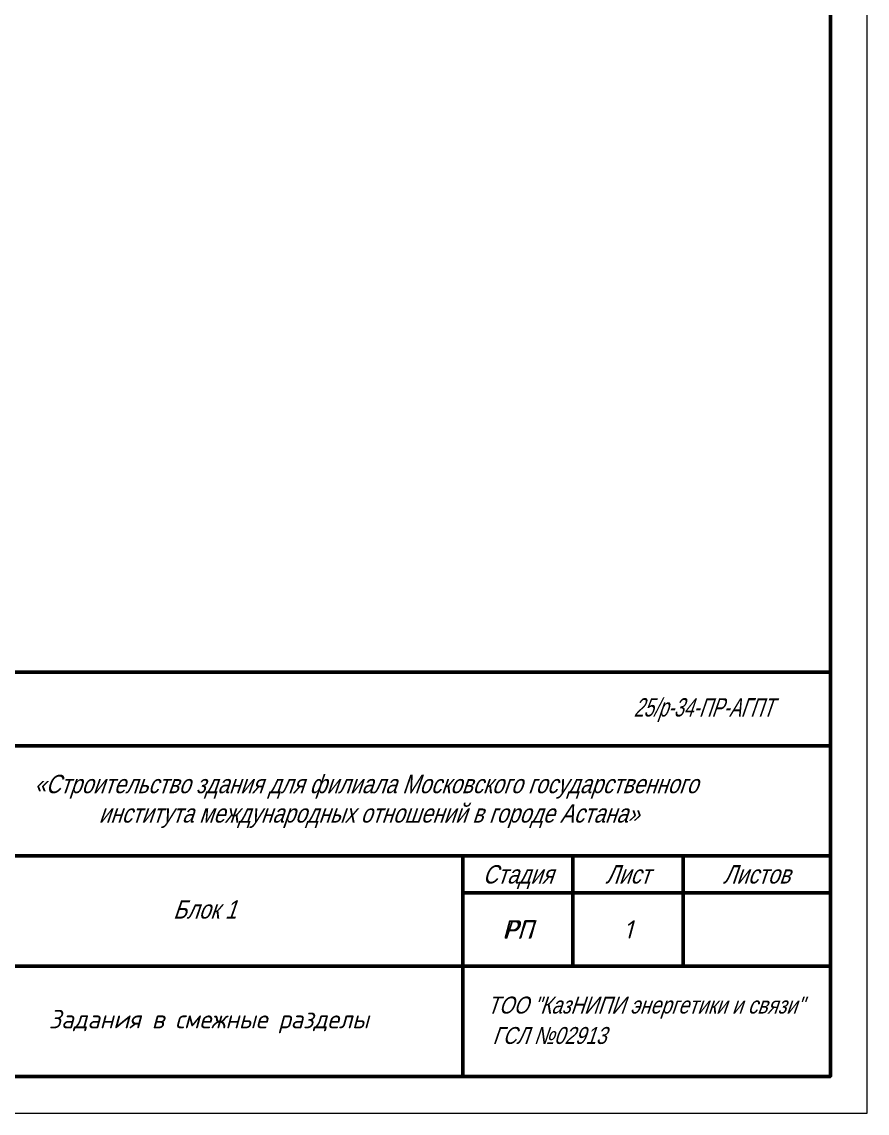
# Model space of a CAD drawing. Header units: millimetres. Extents: x 2020 to 424620, y 1313 to 117846.
# Drawn here: x 401427 to 406025, y 105966 to 111906 of the extents above; entities that cross this region are included whole.
import ezdxf
from ezdxf.enums import TextEntityAlignment as Align

# ---------------------------------------------------------------- set-up
doc = ezdxf.new("R2010")
doc.units = ezdxf.units.MM
doc.layers.add('STANDARD', color=18, linetype='Continuous', lineweight=25, true_color=0x000000)
doc.layers.add('АГПТ', color=7, linetype='Continuous')
doc.styles.add('ARIAL', font='arial.ttf')
doc.styles.add('GOST-2.304_Type-B_italic', font='GOST_Common Italic.ttf')
doc.styles.add('Архитектурный', font='isocpeui.ttf')

# ---------------------------------------------------------------- blocks, each defined once
blk = doc.blocks.new('*U87')
at = {"lineweight": 0}
blk.add_lwpolyline([(-205, -5), (5, -5), (5, 292), (-205, 292)], close=True, dxfattribs=at)
at = {"color": 0, "linetype": 'Continuous', "lineweight": 50}
blk.add_lwpolyline([(-185, 287), (0, 287), (0, 0), (-185, 0)], close=True, dxfattribs=at)
at = {"lineweight": 0}
blk.add_lwpolyline([(0, -5), (5, -5), (5, 0)], dxfattribs=at)
at = {"layer": 'STANDARD', "color": 0, "linetype": 'Continuous', "lineweight": 50}
for p, q in [((-185, 55), (0, 55)), ((-120, 45), (0, 45)), ((-185, 30), (0, 30)), ((-50, 0), (-50, 30)), ((-35, 15), (-35, 30)), ((-20, 30), (-20, 15)), ((-50, 25), (0, 25)), ((-120, 15), (0, 15))]:
    blk.add_line(p, q, dxfattribs=at)
at = {"layer": 'STANDARD', "color": 0, "linetype": 'Continuous', "lineweight": 13}
for p, q in [((-50, 15), (0, 15)), ((-50, 0), (-50, 15)), ((0, 15), (0, 0)), ((0, 0), (-185, 0))]:
    blk.add_line(p, q, dxfattribs=at)
at = {"layer": 'STANDARD', "color": 0, "linetype": 'Continuous', "lineweight": 13, "style": 'ARIAL', "oblique": 19}
for s, width, p, p2 in [('25/р-34-ПР-АГПТ', 0.68161, (-26.75, 48.97), (-7.75, 48.97)), ('«Строительство здания для филиала Московского государственного ', 0.80229, (-108.27, 38.54), (-17.24, 38.54)), ('института международных отношений в городе Астана»', 0.801042, (-99.49, 34.54), (-26.02, 34.54)), ('Листов', 0.802125, (-14.62, 26.25), (-5.48, 26.25)), ('Блок 1', 0.802776, (-89.38, 21.48), (-80.78, 21.48)), ('РП', 0.798948, (-44.43, 18.75), (-40.57, 18.75))]:
    blk.add_text(s, height=2.5, dxfattribs=dict(at, width=width)).set_placement(p, p2, align=Align.FIT)
at = {"layer": 'STANDARD', "color": 0, "linetype": 'Continuous', "lineweight": 50, "style": 'ARIAL', "oblique": 19}
for s, width, p, p2 in [('Стадия', 0.800956, (-47.28, 26.25), (-37.72, 26.25)), ('Лист', 0.799437, (-30.6, 26.25), (-24.53, 26.25))]:
    blk.add_text(s, height=2.5, dxfattribs=dict(at, width=width)).set_placement(p, p2, align=Align.FIT)
at = {"layer": 'STANDARD', "color": 0, "linetype": 'Continuous', "lineweight": 5, "style": 'ARIAL', "oblique": 19}
for s, width, p, p2 in [('ТОО "КазНИПИ энергетики и связи" ', 0.800126, (-46.66, 8.56), (-2.96, 8.56)), (' ГСЛ №02913                               ', 0.795255, (-46.66, 4.42), (-8.48, 4.42))]:
    blk.add_text(s, height=2.3, dxfattribs=dict(at, width=width)).set_placement(p, p2, align=Align.FIT)

msp = doc.modelspace()

# ---------------------------------------------------------------- block references
ref = msp.add_blockref('*U87', (405824.8, 106165.5), dxfattribs=dict(xscale=40, yscale=40, zscale=40))
ref.add_attrib('СТАДИЯ', 'РП', dxfattribs={"height": 100, "style": 'Архитектурный'}).set_placement((404124.8, 106965.5), align=Align.MIDDLE_CENTER)
ref.add_attrib('ЛИСТ_первый', '1', dxfattribs={"height": 100, "style": 'Архитектурный'}).set_placement((404724.8, 106965.5), align=Align.MIDDLE_CENTER)

# ---------------------------------------------------------------- texts
at = {"layer": 'АГПТ', "insert": (401062.5, 106527.2), "char_height": 100, "attachment_point": 1, "style": 'GOST-2.304_Type-B_italic'}
msp.add_mtext_dynamic_manual_height_columns('\\pxi-3,l3,qc,t3;Задания в смежные разделы', width=2762.344, gutter_width=1, heights=[0], dxfattribs=at)

doc.saveas('drawing.dxf')
